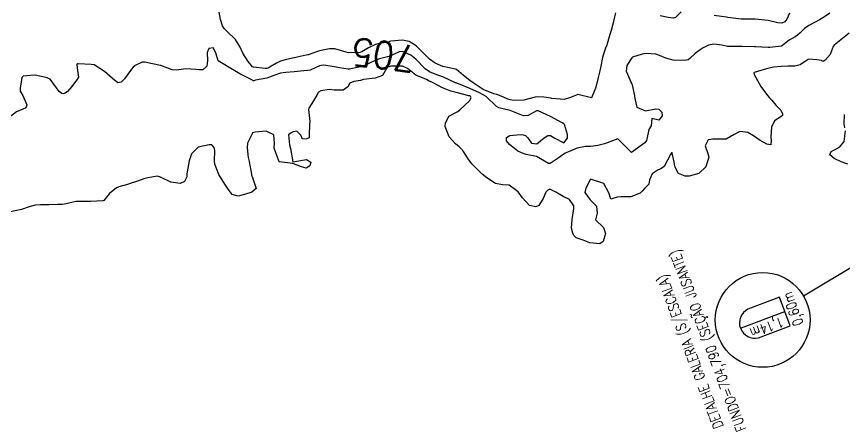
# Model space of a CAD drawing. Header units: metres. Extents: x 298520 to 308411, y 7433745 to 7450750.
# Drawn here: x 304964.2 to 305086.6, y 7438199.1 to 7438260.4 of the extents above; entities that cross this region are included whole.
import ezdxf
from ezdxf.enums import TextEntityAlignment as Align

# ---------------------------------------------------------------- set-up
doc = ezdxf.new("R2010")
doc.units = ezdxf.units.M
doc.header["$LTSCALE"] = 10
doc.linetypes.add('CONTINUO', pattern=[0])
for name, color, linetype in [('Cotas', 45, 'Continuous'), ('Curvas de Nivel 1m', 11, 'Continuous'), ('Curvas de Nivel 5m', 15, 'Continuous'), ('TEXTO', 45, 'Continuous')]:
    doc.layers.add(name, color=color, linetype=linetype)
doc.styles.add('ROMANS', font='romans', dxfattribs={"height": 0.2})
doc.styles.add('Style-STANDARD', font='STANDARD.shx')

msp = doc.modelspace()

# ---------------------------------------------------------------- linework, layer by layer
at = {"layer": 'Curvas de Nivel 1m', "flags": 128}
for points, elevation in [([(305084.43, 7438260.84), (305083.34, 7438260.13), (305083.21, 7438260.07), (305082.98, 7438259.95), (305081.32, 7438259.06), (305080.69, 7438258.61), (305080.03, 7438257.98), (305079.66, 7438257.63), (305079.31, 7438257.39), (305078.43, 7438256.87), (305077.29, 7438256.01), (305075.54, 7438255.79), (305075.29, 7438255.78), (305073.46, 7438255.89), (305073.29, 7438255.9), (305071.45, 7438255.93), (305071.29, 7438255.93), (305069.47, 7438255.93), (305069.29, 7438255.94), (305068.47, 7438256.12), (305067.29, 7438256.26), (305066.52, 7438256.14), (305065.7, 7438255.74), (305065.28, 7438255.44), (305064.55, 7438254.89), (305063.72, 7438254.18), (305063.47, 7438253.97), (305063.26, 7438253.9), (305062.96, 7438253.89), (305061.26, 7438253.93), (305060.19, 7438254.22), (305059.27, 7438254.63), (305058.7, 7438254.81), (305057.27, 7438254.89), (305056.71, 7438254.82), (305055.26, 7438254.36), (305055.22, 7438254.32), (305055.19, 7438254.28), (305054.43, 7438253.11), (305054.35, 7438252.29), (305055.21, 7438250.28), (305055.57, 7438248.65), (305055.6, 7438248.27), (305055.9, 7438246.99), (305057.18, 7438246.46), (305058.69, 7438246.72), (305059.18, 7438246.67), (305059.59, 7438246.23), (305059.67, 7438245.72), (305059.16, 7438245.07), (305058.11, 7438245.29), (305058.01, 7438244.24), (305057.7, 7438243.68), (305057.39, 7438242.25), (305057.34, 7438242.03), (305057.11, 7438241.72), (305055.1, 7438240.28), (305053.12, 7438242.3), (305051.12, 7438241.55), (305050.16, 7438241.29), (305049.11, 7438241.16), (305048.32, 7438241.15), (305047.11, 7438240.94), (305045.8, 7438240.39), (305045.33, 7438240.17), (305045.1, 7438240.04), (305044.14, 7438239.36), (305043.08, 7438238.64), (305042.83, 7438238.67), (305041.09, 7438239.68), (305039.57, 7438240), (305039.1, 7438240.12), (305038.34, 7438240.48), (305037.11, 7438241.46), (305036.63, 7438242.01), (305036.64, 7438242.5), (305037.13, 7438242.8), (305038.68, 7438242.92), (305039.13, 7438242.89), (305039.45, 7438242.79), (305039.81, 7438242.46), (305040.32, 7438241.66), (305041.11, 7438241.58), (305042.23, 7438242.43), (305042.76, 7438242.79), (305043.13, 7438242.79), (305043.8, 7438242.41), (305045.12, 7438241.71), (305045.68, 7438242.39), (305045.65, 7438242.92), (305045.23, 7438244.4), (305045.14, 7438244.5), (305044.89, 7438244.66), (305043.16, 7438245.61), (305041.32, 7438246.44), (305041.17, 7438246.46), (305041.07, 7438246.44), (305039.86, 7438245.76), (305039.16, 7438245.72), (305037.17, 7438246.49), (305035.53, 7438246.87), (305035.18, 7438247.09), (305033.66, 7438248.54), (305033.2, 7438248.82), (305032.64, 7438249.1), (305031.21, 7438249.75), (305029.31, 7438250.51), (305029.22, 7438250.54), (305029.11, 7438250.59), (305027.23, 7438251.44), (305026.37, 7438251.76), (305025.24, 7438252.2), (305024.61, 7438252.65), (305023.26, 7438254.07), (305022.49, 7438254.67), (305021.27, 7438255.18), (305020.8, 7438255.16), (305019.85, 7438254.7), (305019.26, 7438254.48), (305017.88, 7438254.1), (305017.25, 7438253.86), (305015.58, 7438253.09), (305015.24, 7438252.97), (305015.08, 7438252.92), (305014.34, 7438252.77), (305013.43, 7438252.59), (305013.24, 7438252.58), (305011.94, 7438252.79), (305011.24, 7438252.93), (305009.59, 7438253.17), (305009.25, 7438253.14), (305009.01, 7438253.07), (305008.49, 7438252.84), (305007.63, 7438252.45), (305007.24, 7438252.37), (305006.71, 7438252.33), (305005.24, 7438252.19), (305004.04, 7438252.08), (305003.23, 7438251.98), (305002.43, 7438251.71), (305001.23, 7438251.27), (304999.55, 7438250.95), (304999.28, 7438250.89), (304999.22, 7438250.89), (304999.09, 7438250.95), (304997.23, 7438251.92), (304995.41, 7438252.99), (304995.24, 7438253.07), (304994.04, 7438253.8), (304993.69, 7438255.01), (304993.27, 7438255.75), (304992.66, 7438255.64), (304992.4, 7438255.03), (304992.48, 7438253.8), (304992.36, 7438253.03), (304991.76, 7438252.51), (304991.24, 7438252.48), (304990.75, 7438252.56), (304989.24, 7438252.65), (304987.87, 7438252.45), (304987.24, 7438252.5), (304985.55, 7438253.11), (304985.24, 7438253.2), (304983.63, 7438253.51), (304983.25, 7438253.6), (304982.79, 7438253.6), (304981.79, 7438253.15), (304981.49, 7438252.91), (304981.24, 7438252.59), (304980.17, 7438251.18), (304979.72, 7438250.67), (304979.21, 7438250.55), (304978.44, 7438251.2), (304977.23, 7438252.27), (304975.69, 7438253.23), (304975.24, 7438253.3), (304973.34, 7438253.36), (304973.24, 7438253.37), (304973.16, 7438253.34), (304973.15, 7438253.26), (304973.23, 7438252.37), (304973.4, 7438251.43), (304973.3, 7438251.26), (304973.27, 7438251.21), (304973.22, 7438251.14), (304972.43, 7438250.04), (304971.79, 7438249.27), (304971.44, 7438249.03), (304971.19, 7438248.96), (304970.91, 7438249), (304970.55, 7438249.29), (304969.22, 7438251.09), (304968.75, 7438251.31), (304967.23, 7438251.64), (304966.86, 7438251.7), (304965.22, 7438251.55), (304965.03, 7438251.35), (304964.78, 7438249.78), (304964.78, 7438249.36), (304964.91, 7438249.08), (304965.19, 7438248.72), (304965.76, 7438247.34), (304965.61, 7438246.9), (304965.16, 7438246.66), (304964.24, 7438246.28), (304963.14, 7438245.46)], 704), ([(305087.27, 7438257.89), (305085.3, 7438256.33), (305085.06, 7438256.16), (305084.91, 7438255.92), (305084.47, 7438254.74), (305083.75, 7438253.94), (305083.46, 7438253.74), (305083.26, 7438253.84), (305083.19, 7438253.87), (305082.52, 7438253.95), (305081.26, 7438254.06), (305081.2, 7438254.03), (305081.12, 7438253.97), (305080.03, 7438253.21), (305079.25, 7438253.04), (305078.22, 7438253.03), (305077.25, 7438252.98), (305076.11, 7438252.88), (305075.25, 7438252.7), (305074.74, 7438252.55), (305073.24, 7438252.12), (305073.18, 7438252.06), (305073.24, 7438251.8), (305074.22, 7438250.05), (305075.2, 7438248.68), (305075.52, 7438248.36), (305075.85, 7438248.03), (305076.45, 7438247.29), (305077.18, 7438246.52), (305077.42, 7438246.01), (305077.41, 7438245.77), (305077.17, 7438245.56), (305076.24, 7438244.94), (305075.81, 7438244.03), (305075.69, 7438242.59), (305075.77, 7438242.03), (305075.73, 7438241.42), (305075.11, 7438241.49), (305074.14, 7438242.05), (305073.13, 7438242.73), (305072.29, 7438243.23), (305071.14, 7438243.38), (305070.29, 7438242.94), (305069.12, 7438242.27), (305068.99, 7438242.25), (305067.12, 7438242.27), (305066.47, 7438242.14), (305065.99, 7438241.26), (305066.4, 7438240.14), (305066.54, 7438239.59), (305066.1, 7438238.14), (305065.06, 7438237.2), (305063.64, 7438236.76), (305063.06, 7438236.77), (305062.05, 7438237.18), (305061.51, 7438238.2), (305061.46, 7438238.59), (305061.15, 7438240.21), (305061.09, 7438240.26), (305061.06, 7438240.25), (305061.02, 7438240.21), (305060.88, 7438240), (305059.96, 7438238.22), (305059.43, 7438237.86), (305059.07, 7438237.73), (305058.18, 7438237.12), (305057.76, 7438236.24), (305057.68, 7438235.61), (305057.03, 7438234.98), (305056.71, 7438234.57), (305056.41, 7438234.26), (305055.02, 7438233.74), (305053.58, 7438233.73), (305053.02, 7438233.67), (305052.07, 7438233.38), (305051.77, 7438234.32), (305051.04, 7438235.7), (305049.05, 7438236.35), (305048.36, 7438235.03), (305048.21, 7438234.36), (305049.01, 7438233.27), (305049.96, 7438232.34), (305050.03, 7438231.3), (305049.8, 7438230.34), (305050.97, 7438229.19), (305051.27, 7438228.33), (305050.94, 7438227.15), (305050.46, 7438226.81), (305048.94, 7438226.96), (305047.99, 7438227.31), (305046.95, 7438227.67), (305046.58, 7438228.01), (305046.44, 7438228.38), (305046.25, 7438229.09), (305046.33, 7438230.38), (305046.61, 7438231.98), (305046.58, 7438232.38), (305045.95, 7438233.32), (305045.02, 7438233.78), (305043.91, 7438234.41), (305043.03, 7438234.84), (305042.73, 7438234.72), (305042.46, 7438234.43), (305042.08, 7438233.5), (305041.4, 7438232.44), (305041, 7438232.25), (305040.05, 7438232.46), (305039.01, 7438233.6), (305038.39, 7438234.48), (305037.04, 7438235.46), (305036.03, 7438235.51), (305035.04, 7438235.68), (305033.75, 7438236.53), (305033.06, 7438237.09), (305031.58, 7438238.55), (305031.08, 7438239.22), (305030.18, 7438240.57), (305029.66, 7438241.13), (305029.11, 7438241.56), (305028.15, 7438242.6), (305027.6, 7438244.14), (305027.61, 7438244.61), (305028.12, 7438245.64), (305029.17, 7438246.21), (305029.43, 7438246.33), (305029.75, 7438246.58), (305031.19, 7438247.9), (305031.4, 7438248.34), (305031.32, 7438248.56), (305031.19, 7438248.64), (305031.08, 7438248.67), (305029.2, 7438249.13), (305028.44, 7438249.36), (305027.21, 7438249.82), (305025.73, 7438250.63), (305025.36, 7438250.78), (305025.22, 7438250.84), (305024.8, 7438251.07), (305023.23, 7438251.7), (305022.03, 7438252.67), (305021.25, 7438253.05), (305019.56, 7438253.02), (305019.25, 7438252.93), (305019.08, 7438252.87), (305018.9, 7438252.71), (305018.31, 7438251.64), (305017.23, 7438251.28), (305015.53, 7438251.06), (305015.23, 7438250.97), (305015.05, 7438250.93), (305014.06, 7438250.77), (305013.5, 7438250.5), (305013.21, 7438249.98), (305012.51, 7438249.48), (305011.2, 7438249.51), (305010.42, 7438249.59), (305009.2, 7438249.41), (305008.86, 7438249.17), (305008.64, 7438248.84), (305008.13, 7438247.89), (305007.45, 7438246.85), (305007.39, 7438246.63), (305007.6, 7438244.85), (305007.55, 7438244.44), (305007.47, 7438242.85), (305007.5, 7438242.47), (305007.12, 7438242.29), (305006.51, 7438242.25), (305006.23, 7438242.86), (305005.67, 7438243.41), (305005.13, 7438243.31), (305004.81, 7438243.2), (305004.41, 7438242.89), (305004.57, 7438241.42), (305004.73, 7438240.88), (305005.07, 7438238.88), (305007.08, 7438239.23), (305007.73, 7438238.84), (305007.59, 7438238.32), (305007.06, 7438237.97), (305006.36, 7438238.15), (305005.07, 7438238.68), (305003.07, 7438238.9), (305002.31, 7438240.91), (305002.38, 7438241.64), (305002.26, 7438242.91), (305001.13, 7438243.44), (304999.48, 7438243.3), (304999.13, 7438243.18), (304999.04, 7438243.04), (304999.01, 7438242.95), (304998.39, 7438241.67), (304998.3, 7438240.96), (304998.49, 7438239.55), (304998.6, 7438238.95), (304998.95, 7438237.06), (304998.97, 7438236.95), (304999.05, 7438236.74), (304999.67, 7438234.94), (304999.02, 7438234.44), (304997.92, 7438234.06), (304997.01, 7438233.84), (304996.12, 7438234.09), (304995.43, 7438234.99), (304995.03, 7438235.6), (304994.13, 7438237.01), (304993.54, 7438238.54), (304993.48, 7438239.02), (304993.54, 7438240.57), (304993.44, 7438241.02), (304993.11, 7438241.41), (304992.7, 7438241.43), (304991.1, 7438241.07), (304991.02, 7438241.04), (304990.08, 7438240.06), (304989.74, 7438239.06), (304989.44, 7438237.44), (304989.42, 7438237.06), (304989.42, 7438236.69), (304989.04, 7438236.02), (304988.41, 7438235.69), (304987.03, 7438235.88), (304985.49, 7438236.66), (304985.05, 7438236.78), (304983.62, 7438236.56), (304983.04, 7438236.39), (304982.12, 7438236.06), (304981.03, 7438235.68), (304980.64, 7438235.55), (304979.34, 7438235.19), (304979.02, 7438235.06), (304977.99, 7438234.22), (304977.12, 7438233.21), (304977.06, 7438233.16), (304977, 7438233.14), (304975.2, 7438233.03), (304975, 7438233.02), (304974.79, 7438233.02), (304973, 7438233.04), (304971.55, 7438232.72), (304971, 7438232.62), (304970.32, 7438232.61), (304969, 7438232.56), (304967.78, 7438232.54), (304966.99, 7438232.49), (304966.09, 7438232.24), (304964.99, 7438231.86), (304963.08, 7438231.47)], 703), ([(305086.65, 7438243.9), (305086.53, 7438244.53), (305086.6, 7438245.9)], 703), ([(305087.08, 7438238.58), (305086.1, 7438238.92), (305085.09, 7438239.38), (305084.45, 7438239.93), (305084.61, 7438240.41), (305085.1, 7438240.67), (305085.92, 7438241.1), (305086.57, 7438241.9), (305086.72, 7438243.48)], 703)]:
    msp.add_lwpolyline(points, dxfattribs=dict(at, elevation=elevation))
at = {"layer": 'Curvas de Nivel 5m', "elevation": 705, "flags": 128}
for points in [[(305052.75, 7438260.9), (305052.59, 7438260.31), (305052.38, 7438259.25), (305052.09, 7438258.31), (305051.91, 7438257.71), (305051.51, 7438256.32), (305051.45, 7438256.16), (305051.28, 7438255.71), (305050.93, 7438254.67), (305050.84, 7438254.33), (305050.57, 7438253.02), (305050.43, 7438252.34), (305050.21, 7438251.36), (305049.95, 7438250.34), (305049.78, 7438249.77), (305049.19, 7438248.35), (305047.2, 7438248.85), (305046.08, 7438248.39), (305045.19, 7438248.12), (305043.36, 7438248.25), (305043.19, 7438248.29), (305042.17, 7438248.43), (305041.19, 7438248.49), (305040.9, 7438248.44), (305039.19, 7438248.02), (305037.71, 7438247.97), (305037.19, 7438248.04), (305036.84, 7438248.15), (305036.09, 7438248.51), (305035.2, 7438248.83), (305034.77, 7438248.96), (305033.21, 7438249.61), (305031.7, 7438250.56), (305031.23, 7438250.93), (305030.31, 7438251.65), (305029.24, 7438252.52), (305029.09, 7438252.59), (305027.25, 7438253), (305026.1, 7438253.48), (305025.26, 7438254.05), (305024.66, 7438254.65), (305023.28, 7438256.04), (305022.27, 7438256.67), (305021.29, 7438256.87), (305019.53, 7438256.71), (305019.34, 7438256.66), (305019.29, 7438256.65), (305017.68, 7438256.33), (305017.29, 7438256.21), (305016.26, 7438255.76), (305015.27, 7438255.17), (305014.96, 7438255.07), (305013.27, 7438255.02), (305012.96, 7438255.09), (305011.27, 7438255.59), (305010.5, 7438255.59), (305009.27, 7438255.33), (305008.87, 7438255.23), (305007.73, 7438254.85), (305007.38, 7438254.73), (305007.26, 7438254.69), (305007.05, 7438254.64), (305005.26, 7438254.24), (305004.14, 7438254), (305003.25, 7438253.76), (305002.67, 7438253.49), (305001.73, 7438252.92), (305001.41, 7438252.75), (305001.24, 7438252.69), (305000.98, 7438252.67), (304999.24, 7438252.88), (304999.09, 7438252.95), (304998.48, 7438253.73), (304997.68, 7438254.97), (304997.28, 7438255.82), (304996.6, 7438256.98), (304995.31, 7438258.2), (304994.91, 7438258.59), (304994.68, 7438259), (304994.38, 7438259.95), (304994.2, 7438261.01)], [(305062.47, 7438261.07), (305061.61, 7438260.21), (305061.33, 7438260.11), (305060.54, 7438260.22), (305059.34, 7438260.45)], [(305078.46, 7438260.88), (305078.07, 7438260), (305077.76, 7438259.57), (305077.33, 7438259.39), (305076.73, 7438259.42), (305075.33, 7438259.76), (305073.4, 7438259.99), (305073.33, 7438259.99), (305073.26, 7438259.99), (305071.33, 7438259.99), (305070.15, 7438260.1), (305069.33, 7438260.24), (305069.18, 7438260.26), (305067.34, 7438260.54)]]:
    msp.add_lwpolyline(points, dxfattribs=at)
at = {"layer": 'TEXTO', "linetype": 'CONTINUO'}
for points in [[(305080.54, 7438219.09, 0), (305123.4, 7438244.74, 0)], [(305073.9, 7438212.92, 0), (305078.58, 7438214.68, 0), (305077, 7438218.89, 0), (305072.32, 7438217.14, 0)], [(305071.21, 7438214.32, 0), (305077.79, 7438216.78, 0)]]:
    msp.add_polyline3d(points, dxfattribs=at)
msp.add_circle((305074.5, 7438215.55), 7, dxfattribs=at)
msp.add_arc((305073.33, 7438215.11), 2.26, 116.4223, 284.6532, dxfattribs=at)

# ---------------------------------------------------------------- texts
at = {"layer": 'Cotas', "style": 'Style-STANDARD'}
msp.add_text('705', height=4, rotation=172.7689, dxfattribs=at).set_placement((305018.46, 7438254.67, 705), align=Align.MIDDLE_CENTER)
at = {"layer": 'TEXTO', "style": 'ROMANS', "width": 0.8}
for s, rotation, p in [('FUNDO=704,790 (SEÇÃO JUSANTE)', 110.5378, (305072.11, 7438199.41)), ('DETALHE GALERIA (S/ESCALA)', 110.5378, (305068.72, 7438199.83)), ('0,60m', 110.5378, (305080.54, 7438215.01)), ('1,14m', 200.5378, (305077.26, 7438216.02))]:
    msp.add_text(s, height=1.5, rotation=rotation, dxfattribs=at).set_placement(p)

doc.saveas('drawing.dxf')
